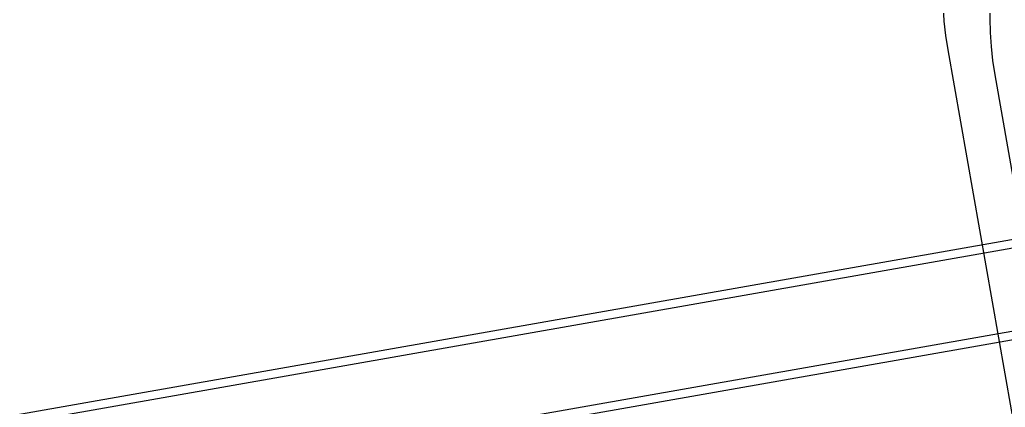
# Model space of a CAD drawing. Header units: millimetres. Extents: x 111502 to 977541, y 8702 to 1044108.
# Drawn here: x 489312.618 to 489315.611, y 241109.103 to 241110.279 of the extents above; entities that cross this region are included whole.
import ezdxf

# ---------------------------------------------------------------- set-up
doc = ezdxf.new("R2010")
doc.units = ezdxf.units.MM
doc.header["$LTSCALE"] = 0.25
for name, color, linetype in [('E HVSS Proposed HV', 10, 'Continuous'), ('X HVSS Site Background', 8, 'Continuous'), ('Z-z-Xref-Primary Substation', 7, 'Continuous')]:
    doc.layers.add(name, color=color, linetype=linetype)

# ---------------------------------------------------------------- blocks, each defined once
blk = doc.blocks.new('Proposed Primary Substation - OPTION 2')
at = {"layer": 'E HVSS Proposed HV', "flags": 128}
for points in [[(489315879.9, 241107674.7), (489315437.4, 241110188.2, -0.354633), (489316049.5, 241111289.6), (489321587.6, 241113513.7, 0.354633), (489322199.8, 241114615.1), (489320367.4, 241125022.6)], [(489316005.4, 241107696.8), (489315580.1, 241110112.4, -0.348787), (489316173.1, 241111205.8), (489321643.6, 241113536.2)]]:
    blk.add_lwpolyline(points, format="xyb", dxfattribs=at)
at = {"layer": 'X HVSS Site Background', "flags": 128}
for points in [[(489312191.9, 241102508.1), (489311082, 241108811.8), (489320734.1, 241110511.3), (489321844.1, 241104207.6)], [(489311111, 241108791.1), (489320713.5, 241110481.9), (489321814.7, 241104227.8), (489312212.2, 241102537.1)], [(489320515, 241110193.2), (489311400.5, 241108588.4), (489312415, 241102826.6), (489321525.3, 241104430.7)], [(489312435.3, 241102855.6), (489311429.5, 241108567.7), (489320490.2, 241110163.1), (489321495.9, 241104450.9)]]:
    blk.add_lwpolyline(points, close=True, dxfattribs=at)

msp = doc.modelspace()

# ---------------------------------------------------------------- linework, layer by layer
at = {"lineweight": 0}
msp.add_circle((488727.819, 239008.3332), 11388.4181, dxfattribs=at)

# ---------------------------------------------------------------- block references
at = {"layer": 'Z-z-Xref-Primary Substation', "lineweight": 0, "xscale": 0.001, "yscale": 0.001, "zscale": 0.001}
msp.add_blockref('Proposed Primary Substation - OPTION 2', (0, 0), dxfattribs=at)

doc.saveas('drawing.dxf')
